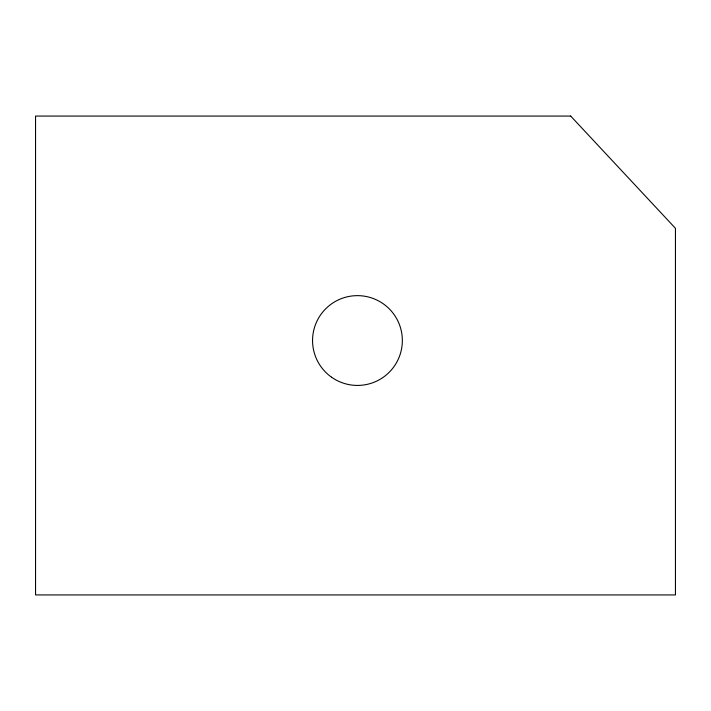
<?xml version="1.0" encoding="UTF-8"?>
<svg xmlns="http://www.w3.org/2000/svg" width="711" height="711" viewBox="0 0 711 711"><rect width="100%" height="100%" fill="white"/><g stroke="black" fill="none" stroke-linecap="round" stroke-linejoin="round"><path stroke-width="1.07" d="M570.702 116.071L35.55 116.071L35.55 594.929L675.45 594.929L675.45 228.302L570.702 116.071M331.566 377.212A44.891 44.891 0 0 0 402.159 344.622A44.891 44.891 0 0 0 338.632 299.775A44.891 44.891 0 0 0 331.566 377.212"/></g></svg>
